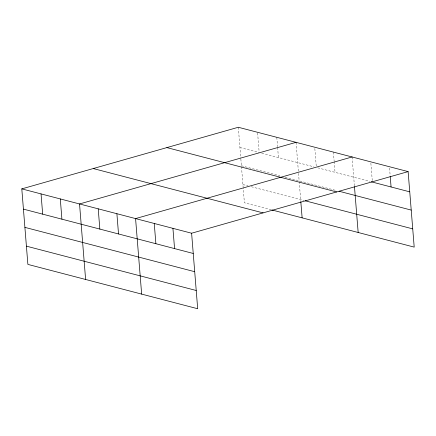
<?xml version="1.0" encoding="UTF-8"?>
<svg xmlns="http://www.w3.org/2000/svg" width="436" height="436" viewBox="0 0 436 436"><rect width="100%" height="100%" fill="white"/><g stroke="black" fill="none" stroke-linecap="round" stroke-linejoin="round"><path stroke-width="0.33" stroke-dasharray="2.18 1.64" d="M239.942 147.51L259.186 152.535M261.753 153.205L313.778 166.792M317.642 167.8L369.821 181.425M241.408 165.751L279.901 175.801M285.03 177.141L336.505 190.581M242.917 184.537L248.051 185.878M251.261 186.717L303.876 200.456M271.328 209.814L244.389 202.778L243.19 187.916M389.555 168.078L390.149 175.501M370.873 163.2L372.284 180.744M352.086 156.971L354.419 185.998M333.409 152.093L334.112 160.868M334.167 161.543L335.033 172.34M314.836 148.567L316.247 166.116M296.049 142.338L298.491 172.716M298.546 173.392L299.145 180.826M299.2 181.496L300.764 200.969M276.8 137.313L277.563 146.763M277.618 147.439L278.43 157.56M257.611 132.964L259.131 151.859M238.312 127.263L240.808 158.317M240.863 158.993L243.135 187.24"/><path stroke-width="0.65" d="M21.8 188.881L191.611 233.222L197.688 308.737L27.877 264.396L21.8 188.881L238.312 127.263L408.123 171.604L414.2 247.119L271.971 209.983M296.049 142.338L79.537 203.955L85.614 279.471M352.086 156.971L135.574 218.589L141.651 294.104M191.611 233.222L408.123 171.604M371.107 181.758L409.753 191.851M339.077 191.251L411.219 210.087M166.863 147.597L336.674 191.938M305.167 200.794L412.734 228.878M93.249 168.547L263.061 212.888M23.43 209.127L193.241 253.469M24.896 227.369L194.707 271.704M26.411 246.155L196.222 290.496M390.204 176.177L391.076 186.973M354.473 186.673L358.163 232.486M300.818 201.645L302.126 217.853M172.934 228.344L174.564 248.591M154.251 223.466L155.881 243.713M116.897 213.711L118.527 233.958M98.214 208.833L99.844 229.08M60.293 198.93L61.917 219.177M41.044 193.906L42.674 214.152"/></g></svg>
